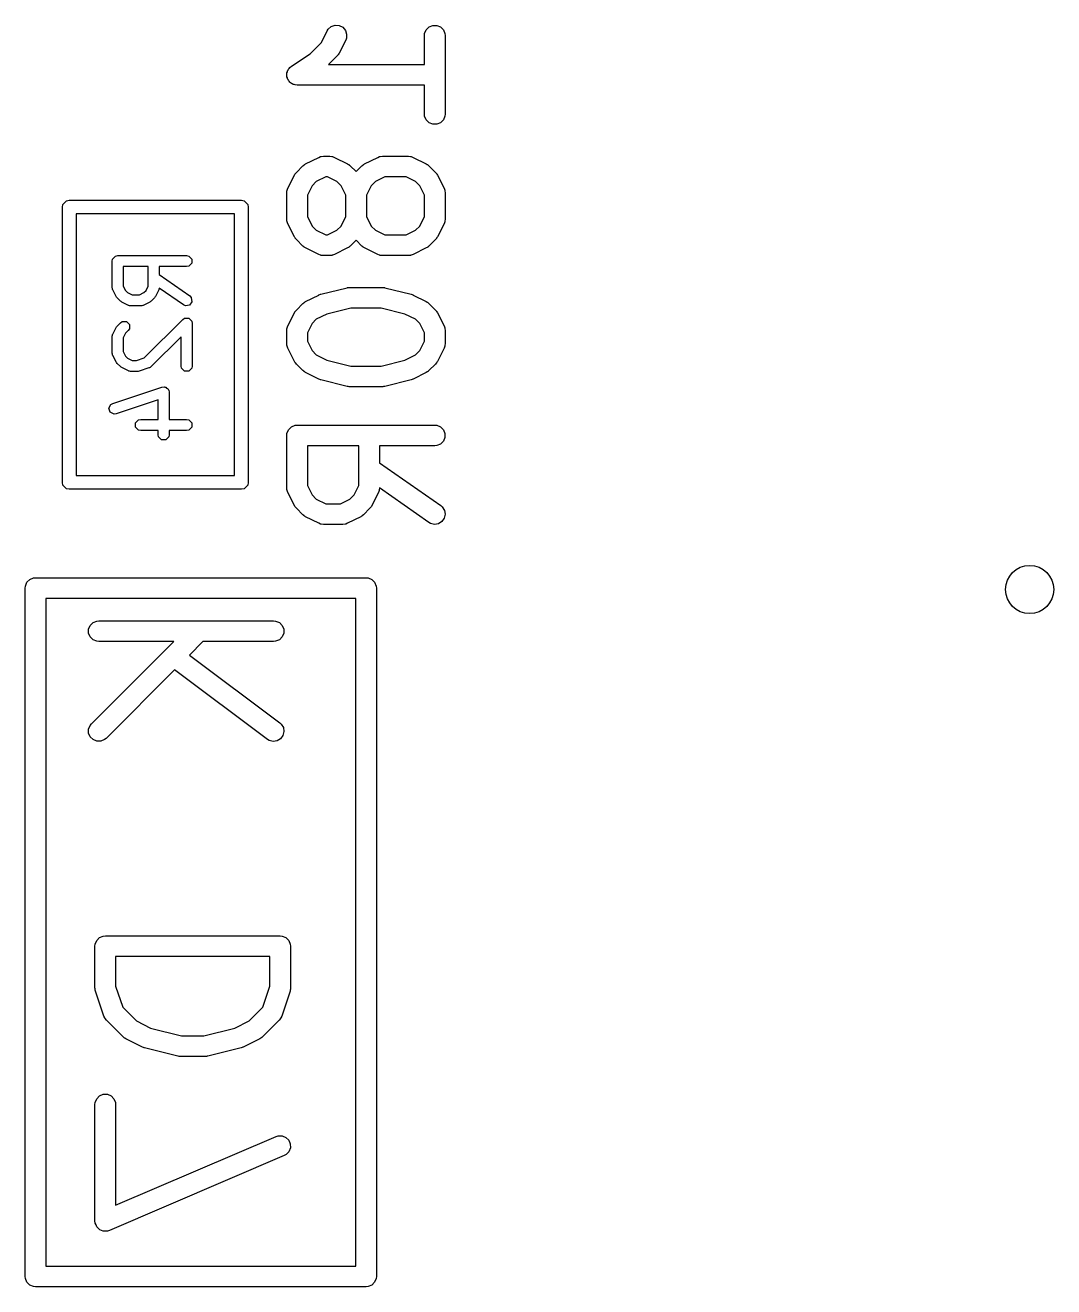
# Model space of a CAD drawing. Extents: x -0.05 to 2.94, y -0.16 to 2.16.
# Drawn here: x 2.5128 to 2.8069, y 1.8006 to 2.1614 of the extents above; entities that cross this region are included whole.
import ezdxf

# ---------------------------------------------------------------- set-up
doc = ezdxf.new("R2010")
doc.units = 0
doc.header["$MEASUREMENT"] = 0
doc.layers.add('BLACK', color=7, linetype='CONTINUOUS')

msp = doc.modelspace()

# ---------------------------------------------------------------- linework, layer by layer
at = {"layer": 'BLACK', "linetype": 'CONTINUOUS'}
for p, q in [((2.59945, 2.16024), (2.60032, 2.16099)), ((2.60032, 2.16099), (2.60142, 2.16136)), ((2.60142, 2.16136), (2.60256, 2.16128)), ((2.60256, 2.16128), (2.6036, 2.16076)), ((2.62745, 2.16007), (2.62827, 2.16088)), ((2.62827, 2.16088), (2.62933, 2.16132)), ((2.62933, 2.16132), (2.63048, 2.16132)), ((2.63048, 2.16132), (2.63155, 2.16088)), ((2.63155, 2.16088), (2.63236, 2.16007)), ((2.59748, 2.15643), (2.59914, 2.15975)), ((2.59914, 2.15975), (2.59945, 2.16024)), ((2.6036, 2.16076), (2.60435, 2.15989)), ((2.60435, 2.15989), (2.60471, 2.1588)), ((2.60463, 2.15765), (2.60443, 2.15711)), ((2.60471, 2.1588), (2.60463, 2.15765)), ((2.62695, 2.15843), (2.62701, 2.15901)), ((2.62695, 2.15013), (2.62695, 2.15843)), ((2.62701, 2.15901), (2.62745, 2.16007)), ((2.63236, 2.16007), (2.6328, 2.15901)), ((2.6328, 2.15901), (2.63286, 2.15843)), ((2.63286, 2.15843), (2.63286, 2.13593)), ((2.59428, 2.15322), (2.59748, 2.15643)), ((2.60443, 2.15711), (2.60255, 2.15336)), ((2.5889, 2.14964), (2.59428, 2.15322)), ((2.602, 2.15259), (2.59954, 2.15013)), ((2.59954, 2.15013), (2.62695, 2.15013)), ((2.60218, 2.15282), (2.602, 2.15259)), ((2.60224, 2.15287), (2.60218, 2.15282)), ((2.6023, 2.15296), (2.60224, 2.15287)), ((2.60237, 2.15304), (2.6023, 2.15296)), ((2.6024, 2.15311), (2.60237, 2.15304)), ((2.60255, 2.15336), (2.6024, 2.15311)), ((2.58758, 2.14718), (2.58764, 2.14747)), ((2.58764, 2.1469), (2.58758, 2.14718)), ((2.58764, 2.14776), (2.58775, 2.14803)), ((2.58764, 2.14747), (2.58764, 2.14776)), ((2.58764, 2.1466), (2.58764, 2.1469)), ((2.58775, 2.14634), (2.58764, 2.1466)), ((2.58775, 2.14803), (2.58781, 2.14831)), ((2.58781, 2.14831), (2.58797, 2.14855)), ((2.58797, 2.14855), (2.58808, 2.14882)), ((2.58808, 2.14882), (2.58829, 2.14903)), ((2.58829, 2.14903), (2.58845, 2.14927)), ((2.58845, 2.14927), (2.58889, 2.14963)), ((2.58889, 2.14963), (2.5889, 2.14964)), ((2.5889, 2.14964), (2.5889, 2.14964)), ((2.5889, 2.14964), (2.5889, 2.14964)), ((2.58781, 2.14605), (2.58775, 2.14634)), ((2.58797, 2.14581), (2.58781, 2.14605)), ((2.58808, 2.14554), (2.58797, 2.14581)), ((2.58829, 2.14534), (2.58808, 2.14554)), ((2.58845, 2.14509), (2.58829, 2.14534)), ((2.58869, 2.14493), (2.58845, 2.14509)), ((2.5889, 2.14473), (2.58869, 2.14493)), ((2.58916, 2.14461), (2.5889, 2.14473)), ((2.5894, 2.14445), (2.58916, 2.14461)), ((2.58969, 2.1444), (2.5894, 2.14445)), ((2.58996, 2.14428), (2.58969, 2.1444)), ((2.59053, 2.14423), (2.58996, 2.14428)), ((2.59054, 2.14423), (2.59053, 2.14423)), ((2.59053, 2.14423), (2.59053, 2.14423)), ((2.59053, 2.14423), (2.59053, 2.14423)), ((2.62695, 2.14423), (2.59054, 2.14423)), ((2.62695, 2.13593), (2.62695, 2.14423)), ((2.62701, 2.13536), (2.62695, 2.13593)), ((2.63286, 2.13593), (2.6328, 2.13536)), ((2.62745, 2.13429), (2.62701, 2.13536)), ((2.62827, 2.13348), (2.62745, 2.13429)), ((2.62933, 2.13304), (2.62827, 2.13348)), ((2.63048, 2.13304), (2.62933, 2.13304)), ((2.63155, 2.13348), (2.63048, 2.13304)), ((2.63236, 2.13429), (2.63155, 2.13348)), ((2.6328, 2.13536), (2.63236, 2.13429)), ((2.59032, 2.11927), (2.5922, 2.12115)), ((2.5922, 2.12115), (2.59242, 2.12133)), ((2.59242, 2.12133), (2.59248, 2.12139)), ((2.59248, 2.12139), (2.59256, 2.12145)), ((2.59256, 2.12145), (2.59265, 2.12151)), ((2.59265, 2.12151), (2.59272, 2.12154)), ((2.59272, 2.12154), (2.59297, 2.1217)), ((2.59297, 2.1217), (2.59671, 2.12357)), ((2.59671, 2.12357), (2.59726, 2.12378)), ((2.59726, 2.12378), (2.59736, 2.12379)), ((2.59736, 2.12379), (2.59746, 2.12383)), ((2.59746, 2.12383), (2.59804, 2.12389)), ((2.59804, 2.12389), (2.59991, 2.12389)), ((2.59991, 2.12389), (2.60049, 2.12383)), ((2.60049, 2.12383), (2.60058, 2.12379)), ((2.60058, 2.12379), (2.60069, 2.12378)), ((2.60069, 2.12378), (2.60123, 2.12357)), ((2.60123, 2.12357), (2.60498, 2.1217)), ((2.60498, 2.1217), (2.60523, 2.12154)), ((2.60523, 2.12154), (2.6053, 2.12151)), ((2.6053, 2.12151), (2.60538, 2.12145)), ((2.60538, 2.12145), (2.60547, 2.12139)), ((2.60547, 2.12139), (2.60552, 2.12133)), ((2.60552, 2.12133), (2.60575, 2.12115)), ((2.60575, 2.12115), (2.60741, 2.11949)), ((2.60741, 2.11949), (2.60907, 2.12115)), ((2.60907, 2.12115), (2.6093, 2.12133)), ((2.6093, 2.12133), (2.60935, 2.12139)), ((2.60935, 2.12139), (2.60944, 2.12145)), ((2.60944, 2.12145), (2.60952, 2.12151)), ((2.60952, 2.12151), (2.60959, 2.12154)), ((2.60959, 2.12154), (2.60984, 2.1217)), ((2.60984, 2.1217), (2.61359, 2.12357)), ((2.61359, 2.12357), (2.61413, 2.12378)), ((2.61413, 2.12378), (2.61423, 2.12379)), ((2.61423, 2.12379), (2.61433, 2.12383)), ((2.61433, 2.12383), (2.61491, 2.12389)), ((2.61491, 2.12389), (2.62241, 2.12389)), ((2.62241, 2.12389), (2.62298, 2.12383)), ((2.62298, 2.12383), (2.62308, 2.12379)), ((2.62308, 2.12379), (2.62319, 2.12378)), ((2.62319, 2.12378), (2.62373, 2.12357)), ((2.62373, 2.12357), (2.62748, 2.1217)), ((2.62748, 2.1217), (2.62773, 2.12154)), ((2.62773, 2.12154), (2.6278, 2.12151)), ((2.6278, 2.12151), (2.62788, 2.12145)), ((2.62788, 2.12145), (2.62797, 2.12139)), ((2.62797, 2.12139), (2.62802, 2.12133)), ((2.62802, 2.12133), (2.62824, 2.12115)), ((2.62824, 2.12115), (2.63012, 2.11927)), ((2.5879, 2.11476), (2.58977, 2.1185)), ((2.58977, 2.1185), (2.58993, 2.11875)), ((2.58993, 2.11875), (2.58996, 2.11882)), ((2.58996, 2.11882), (2.59002, 2.11891)), ((2.59002, 2.11891), (2.59008, 2.11899)), ((2.59008, 2.11899), (2.59014, 2.11905)), ((2.59014, 2.11905), (2.59032, 2.11927)), ((2.59873, 2.11798), (2.59603, 2.11663)), ((2.59921, 2.11798), (2.59873, 2.11798)), ((2.60191, 2.11663), (2.59921, 2.11798)), ((2.61561, 2.11798), (2.61291, 2.11663)), ((2.62171, 2.11798), (2.61561, 2.11798)), ((2.62441, 2.11663), (2.62171, 2.11798)), ((2.63012, 2.11927), (2.63031, 2.11905)), ((2.63031, 2.11905), (2.63036, 2.11899)), ((2.63036, 2.11899), (2.63042, 2.11891)), ((2.63042, 2.11891), (2.63049, 2.11882)), ((2.63049, 2.11882), (2.63052, 2.11875)), ((2.63052, 2.11875), (2.63067, 2.1185)), ((2.63067, 2.1185), (2.63255, 2.11476)), ((2.58758, 2.11343), (2.58764, 2.11401)), ((2.58764, 2.11401), (2.58768, 2.11411)), ((2.58768, 2.11411), (2.58769, 2.11421)), ((2.58769, 2.11421), (2.5879, 2.11476)), ((2.59484, 2.11543), (2.59349, 2.11274)), ((2.59603, 2.11663), (2.59484, 2.11543)), ((2.60311, 2.11543), (2.60191, 2.11663)), ((2.60446, 2.11274), (2.60311, 2.11543)), ((2.61171, 2.11543), (2.61036, 2.11274)), ((2.61291, 2.11663), (2.61171, 2.11543)), ((2.6256, 2.11543), (2.62441, 2.11663)), ((2.62695, 2.11274), (2.6256, 2.11543)), ((2.63255, 2.11476), (2.63275, 2.11421)), ((2.63275, 2.11421), (2.63276, 2.11411)), ((2.63276, 2.11411), (2.6328, 2.11401)), ((2.6328, 2.11401), (2.63286, 2.11343)), ((2.52358, 2.11012), (2.52464, 2.11119)), ((2.52464, 2.11119), (2.52539, 2.11134)), ((2.52539, 2.11134), (2.57461, 2.11134)), ((2.57461, 2.11134), (2.57536, 2.11119)), ((2.57536, 2.11119), (2.57642, 2.11012)), ((2.58758, 2.10594), (2.58758, 2.11343)), ((2.59349, 2.11274), (2.59349, 2.10663)), ((2.60446, 2.10663), (2.60446, 2.11274)), ((2.61036, 2.11274), (2.61036, 2.10663)), ((2.62695, 2.10663), (2.62695, 2.11274)), ((2.63286, 2.11343), (2.63286, 2.10594)), ((2.52343, 2.10937), (2.52358, 2.11012)), ((2.52343, 2.03063), (2.52343, 2.10937)), ((2.52736, 2.1074), (2.52736, 2.0326)), ((2.57264, 2.1074), (2.52736, 2.1074)), ((2.57264, 2.0326), (2.57264, 2.1074)), ((2.57642, 2.11012), (2.57657, 2.10937)), ((2.57657, 2.10937), (2.57657, 2.03063)), ((2.58764, 2.10536), (2.58758, 2.10594)), ((2.58768, 2.10526), (2.58764, 2.10536)), ((2.58769, 2.10516), (2.58768, 2.10526)), ((2.5879, 2.10461), (2.58769, 2.10516)), ((2.58977, 2.10087), (2.5879, 2.10461)), ((2.59349, 2.10663), (2.59484, 2.10394)), ((2.59484, 2.10394), (2.59603, 2.10274)), ((2.60191, 2.10274), (2.60311, 2.10394)), ((2.60311, 2.10394), (2.60446, 2.10663)), ((2.61036, 2.10663), (2.61171, 2.10394)), ((2.61171, 2.10394), (2.61291, 2.10274)), ((2.62441, 2.10274), (2.6256, 2.10394)), ((2.6256, 2.10394), (2.62695, 2.10663)), ((2.63255, 2.10461), (2.63067, 2.10087)), ((2.63275, 2.10516), (2.63255, 2.10461)), ((2.63276, 2.10526), (2.63275, 2.10516)), ((2.6328, 2.10536), (2.63276, 2.10526)), ((2.63286, 2.10594), (2.6328, 2.10536)), ((2.58993, 2.10062), (2.58977, 2.10087)), ((2.58996, 2.10055), (2.58993, 2.10062)), ((2.59002, 2.10046), (2.58996, 2.10055)), ((2.59008, 2.10038), (2.59002, 2.10046)), ((2.59014, 2.10032), (2.59008, 2.10038)), ((2.59032, 2.1001), (2.59014, 2.10032)), ((2.5922, 2.09822), (2.59032, 2.1001)), ((2.59603, 2.10274), (2.59873, 2.10139)), ((2.59873, 2.10139), (2.59921, 2.10139)), ((2.59921, 2.10139), (2.60191, 2.10274)), ((2.60741, 2.09988), (2.60575, 2.09822)), ((2.60907, 2.09822), (2.60741, 2.09988)), ((2.61291, 2.10274), (2.61561, 2.10139)), ((2.61561, 2.10139), (2.62171, 2.10139)), ((2.62171, 2.10139), (2.62441, 2.10274)), ((2.63012, 2.1001), (2.62824, 2.09822)), ((2.63031, 2.10032), (2.63012, 2.1001)), ((2.63036, 2.10038), (2.63031, 2.10032)), ((2.63042, 2.10046), (2.63036, 2.10038)), ((2.63049, 2.10055), (2.63042, 2.10046)), ((2.63052, 2.10062), (2.63049, 2.10055)), ((2.63067, 2.10087), (2.63052, 2.10062)), ((2.59242, 2.09804), (2.5922, 2.09822)), ((2.59248, 2.09798), (2.59242, 2.09804)), ((2.59256, 2.09792), (2.59248, 2.09798)), ((2.59265, 2.09786), (2.59256, 2.09792)), ((2.59272, 2.09783), (2.59265, 2.09786)), ((2.59297, 2.09767), (2.59272, 2.09783)), ((2.59671, 2.0958), (2.59297, 2.09767)), ((2.60498, 2.09767), (2.60123, 2.0958)), ((2.60523, 2.09783), (2.60498, 2.09767)), ((2.6053, 2.09786), (2.60523, 2.09783)), ((2.60538, 2.09792), (2.6053, 2.09786)), ((2.60547, 2.09798), (2.60538, 2.09792)), ((2.60552, 2.09804), (2.60547, 2.09798)), ((2.60575, 2.09822), (2.60552, 2.09804)), ((2.6093, 2.09804), (2.60907, 2.09822)), ((2.60935, 2.09798), (2.6093, 2.09804)), ((2.60944, 2.09792), (2.60935, 2.09798)), ((2.60952, 2.09786), (2.60944, 2.09792)), ((2.60959, 2.09783), (2.60952, 2.09786)), ((2.60984, 2.09767), (2.60959, 2.09783)), ((2.61359, 2.0958), (2.60984, 2.09767)), ((2.62748, 2.09767), (2.62373, 2.0958)), ((2.62773, 2.09783), (2.62748, 2.09767)), ((2.6278, 2.09786), (2.62773, 2.09783)), ((2.62788, 2.09792), (2.6278, 2.09786)), ((2.62797, 2.09798), (2.62788, 2.09792)), ((2.62802, 2.09804), (2.62797, 2.09798)), ((2.62824, 2.09822), (2.62802, 2.09804)), ((2.53768, 2.0939), (2.5378, 2.09451)), ((2.53768, 2.0864), (2.53768, 2.0939)), ((2.5378, 2.09451), (2.53866, 2.09536)), ((2.53866, 2.09536), (2.53926, 2.09548)), ((2.53926, 2.09548), (2.55894, 2.09548)), ((2.54799, 2.09233), (2.54083, 2.09233)), ((2.54083, 2.09233), (2.54083, 2.08678)), ((2.54799, 2.08678), (2.54799, 2.09233)), ((2.55894, 2.09233), (2.55114, 2.09233)), ((2.55114, 2.09233), (2.55114, 2.09004)), ((2.55894, 2.09548), (2.55955, 2.09536)), ((2.55955, 2.09245), (2.55894, 2.09233)), ((2.55955, 2.09536), (2.5604, 2.09451)), ((2.5604, 2.0933), (2.55955, 2.09245)), ((2.5604, 2.09451), (2.5604, 2.0933)), ((2.59726, 2.09559), (2.59671, 2.0958)), ((2.59736, 2.09558), (2.59726, 2.09559)), ((2.59746, 2.09554), (2.59736, 2.09558)), ((2.59804, 2.09548), (2.59746, 2.09554)), ((2.59991, 2.09548), (2.59804, 2.09548)), ((2.60049, 2.09554), (2.59991, 2.09548)), ((2.60058, 2.09558), (2.60049, 2.09554)), ((2.60069, 2.09559), (2.60058, 2.09558)), ((2.60123, 2.0958), (2.60069, 2.09559)), ((2.61413, 2.09559), (2.61359, 2.0958)), ((2.61423, 2.09558), (2.61413, 2.09559)), ((2.61433, 2.09554), (2.61423, 2.09558)), ((2.61491, 2.09548), (2.61433, 2.09554)), ((2.62241, 2.09548), (2.61491, 2.09548)), ((2.62298, 2.09554), (2.62241, 2.09548)), ((2.62308, 2.09558), (2.62298, 2.09554)), ((2.62319, 2.09559), (2.62308, 2.09558)), ((2.62373, 2.0958), (2.62319, 2.09559)), ((2.55114, 2.09004), (2.55985, 2.08394)), ((2.5377, 2.08633), (2.53768, 2.0864)), ((2.53769, 2.08629), (2.5377, 2.08633)), ((2.53775, 2.08605), (2.53769, 2.08629)), ((2.5378, 2.0858), (2.53775, 2.08605)), ((2.53783, 2.08578), (2.5378, 2.0858)), ((2.53785, 2.0857), (2.53783, 2.08578)), ((2.53879, 2.08383), (2.53785, 2.0857)), ((2.54083, 2.08678), (2.54149, 2.08546)), ((2.54149, 2.08546), (2.54207, 2.08489)), ((2.54676, 2.08489), (2.54734, 2.08546)), ((2.54734, 2.08546), (2.54799, 2.08678)), ((2.55098, 2.0857), (2.55004, 2.08383)), ((2.551, 2.08578), (2.55098, 2.0857)), ((2.55102, 2.0858), (2.551, 2.08578)), ((2.55107, 2.08605), (2.55102, 2.0858)), ((2.55112, 2.08621), (2.55107, 2.08605)), ((2.55804, 2.08136), (2.55112, 2.08621)), ((2.59732, 2.08443), (2.60482, 2.0863)), ((2.60482, 2.0863), (2.60492, 2.08632)), ((2.60492, 2.08632), (2.60496, 2.08633)), ((2.60496, 2.08633), (2.60518, 2.08636)), ((2.60518, 2.08636), (2.60539, 2.08639)), ((2.60539, 2.08639), (2.60543, 2.08638)), ((2.60543, 2.08638), (2.60553, 2.08639)), ((2.60553, 2.08639), (2.61491, 2.08639)), ((2.61491, 2.08639), (2.61501, 2.08638)), ((2.61501, 2.08638), (2.61505, 2.08639)), ((2.61505, 2.08639), (2.61527, 2.08636)), ((2.61527, 2.08636), (2.61548, 2.08633)), ((2.61548, 2.08633), (2.61552, 2.08632)), ((2.61552, 2.08632), (2.61562, 2.0863)), ((2.61562, 2.0863), (2.62312, 2.08443)), ((2.53894, 2.08363), (2.53879, 2.08383)), ((2.53908, 2.08342), (2.53894, 2.08363)), ((2.54002, 2.08248), (2.53908, 2.08342)), ((2.54023, 2.08234), (2.54002, 2.08248)), ((2.54043, 2.08218), (2.54023, 2.08234)), ((2.5423, 2.08125), (2.54043, 2.08218)), ((2.54207, 2.08489), (2.54338, 2.08423)), ((2.54338, 2.08423), (2.54545, 2.08423)), ((2.54545, 2.08423), (2.54676, 2.08489)), ((2.5484, 2.08218), (2.54652, 2.08125)), ((2.5486, 2.08234), (2.5484, 2.08218)), ((2.54881, 2.08248), (2.5486, 2.08234)), ((2.54975, 2.08342), (2.54881, 2.08248)), ((2.54989, 2.08363), (2.54975, 2.08342)), ((2.55004, 2.08383), (2.54989, 2.08363)), ((2.56048, 2.08231), (2.55979, 2.08133)), ((2.55985, 2.08394), (2.56027, 2.0835)), ((2.56027, 2.0835), (2.56048, 2.08231)), ((2.59032, 2.0799), (2.5922, 2.08178)), ((2.5922, 2.08178), (2.59242, 2.08196)), ((2.59242, 2.08196), (2.59248, 2.08202)), ((2.59248, 2.08202), (2.59256, 2.08208)), ((2.59256, 2.08208), (2.59265, 2.08214)), ((2.59265, 2.08214), (2.59272, 2.08217)), ((2.59272, 2.08217), (2.59297, 2.08233)), ((2.59297, 2.08233), (2.59671, 2.0842)), ((2.59671, 2.0842), (2.59676, 2.08422)), ((2.59676, 2.08422), (2.59677, 2.08423)), ((2.59677, 2.08423), (2.59702, 2.08432)), ((2.59702, 2.08432), (2.59726, 2.08441)), ((2.59726, 2.08441), (2.59728, 2.08441)), ((2.59728, 2.08441), (2.59732, 2.08443)), ((2.62312, 2.08443), (2.62317, 2.08441)), ((2.62317, 2.08441), (2.62319, 2.08441)), ((2.62319, 2.08441), (2.62343, 2.08432)), ((2.62343, 2.08432), (2.62367, 2.08423)), ((2.62367, 2.08423), (2.62369, 2.08422)), ((2.62369, 2.08422), (2.62373, 2.0842)), ((2.62373, 2.0842), (2.62748, 2.08233)), ((2.62748, 2.08233), (2.62773, 2.08217)), ((2.62773, 2.08217), (2.6278, 2.08214)), ((2.6278, 2.08214), (2.62788, 2.08208)), ((2.62788, 2.08208), (2.62797, 2.08202)), ((2.62797, 2.08202), (2.62802, 2.08196)), ((2.62802, 2.08196), (2.62824, 2.08178)), ((2.62824, 2.08178), (2.63012, 2.0799)), ((2.54238, 2.08123), (2.5423, 2.08125)), ((2.5424, 2.0812), (2.54238, 2.08123)), ((2.54265, 2.08115), (2.5424, 2.0812)), ((2.5429, 2.08108), (2.54265, 2.08115)), ((2.54293, 2.0811), (2.5429, 2.08108)), ((2.54301, 2.08108), (2.54293, 2.0811)), ((2.54582, 2.08108), (2.54301, 2.08108)), ((2.5459, 2.0811), (2.54582, 2.08108)), ((2.54593, 2.08108), (2.5459, 2.0811)), ((2.54617, 2.08115), (2.54593, 2.08108)), ((2.54642, 2.0812), (2.54617, 2.08115)), ((2.54645, 2.08123), (2.54642, 2.0812)), ((2.54652, 2.08125), (2.54645, 2.08123)), ((2.5586, 2.08112), (2.55804, 2.08136)), ((2.55979, 2.08133), (2.5586, 2.08112)), ((2.5879, 2.07538), (2.58977, 2.07913)), ((2.58977, 2.07913), (2.58993, 2.07938)), ((2.58993, 2.07938), (2.58996, 2.07945)), ((2.58996, 2.07945), (2.59002, 2.07954)), ((2.59002, 2.07954), (2.59008, 2.07962)), ((2.59008, 2.07962), (2.59014, 2.07968)), ((2.59014, 2.07968), (2.59032, 2.0799)), ((2.59907, 2.07878), (2.59603, 2.07726)), ((2.6059, 2.08049), (2.59907, 2.07878)), ((2.61454, 2.08049), (2.6059, 2.08049)), ((2.62138, 2.07878), (2.61454, 2.08049)), ((2.62441, 2.07726), (2.62138, 2.07878)), ((2.63012, 2.0799), (2.63031, 2.07968)), ((2.63031, 2.07968), (2.63036, 2.07962)), ((2.63036, 2.07962), (2.63042, 2.07954)), ((2.63042, 2.07954), (2.63049, 2.07945)), ((2.63049, 2.07945), (2.63052, 2.07938)), ((2.63052, 2.07938), (2.63067, 2.07913)), ((2.63067, 2.07913), (2.63255, 2.07538)), ((2.53785, 2.07305), (2.53879, 2.07492)), ((2.53879, 2.07492), (2.53894, 2.07512)), ((2.53894, 2.07512), (2.53908, 2.07533)), ((2.53908, 2.07533), (2.54002, 2.07627)), ((2.54002, 2.07627), (2.54053, 2.07661)), ((2.54053, 2.07661), (2.54174, 2.07661)), ((2.54174, 2.07661), (2.54259, 2.07576)), ((2.54259, 2.07455), (2.54225, 2.07404)), ((2.54259, 2.07576), (2.54259, 2.07455)), ((2.54684, 2.06622), (2.55783, 2.07721)), ((2.55783, 2.07721), (2.55834, 2.07755)), ((2.55834, 2.07755), (2.55955, 2.07755)), ((2.55955, 2.07755), (2.5604, 2.0767)), ((2.5604, 2.0767), (2.5604, 2.0767)), ((2.5604, 2.0767), (2.56052, 2.07609)), ((2.56052, 2.07609), (2.56052, 2.06391)), ((2.58758, 2.07406), (2.58764, 2.07464)), ((2.58764, 2.07464), (2.58768, 2.07474)), ((2.58768, 2.07474), (2.58769, 2.07484)), ((2.58769, 2.07484), (2.5879, 2.07538)), ((2.59484, 2.07606), (2.59349, 2.07337)), ((2.59603, 2.07726), (2.59484, 2.07606)), ((2.6256, 2.07606), (2.62441, 2.07726)), ((2.62695, 2.07337), (2.6256, 2.07606)), ((2.63255, 2.07538), (2.63275, 2.07484)), ((2.63275, 2.07484), (2.63276, 2.07474)), ((2.63276, 2.07474), (2.6328, 2.07464)), ((2.6328, 2.07464), (2.63286, 2.07406)), ((2.53768, 2.07234), (2.5377, 2.07242)), ((2.53768, 2.06766), (2.53768, 2.07234)), ((2.53769, 2.07246), (2.53775, 2.0727)), ((2.5377, 2.07242), (2.53769, 2.07246)), ((2.53775, 2.0727), (2.5378, 2.07295)), ((2.5378, 2.07295), (2.53783, 2.07297)), ((2.53783, 2.07297), (2.53785, 2.07305)), ((2.54149, 2.07329), (2.54083, 2.07197)), ((2.54083, 2.07197), (2.54083, 2.06803)), ((2.54225, 2.07404), (2.54149, 2.07329)), ((2.55737, 2.07229), (2.54881, 2.06373)), ((2.55737, 2.06391), (2.55737, 2.07229)), ((2.58758, 2.07031), (2.58758, 2.07406)), ((2.59349, 2.07337), (2.59349, 2.07101)), ((2.59349, 2.07101), (2.59484, 2.06831)), ((2.6256, 2.06831), (2.62695, 2.07101)), ((2.62695, 2.07101), (2.62695, 2.07337)), ((2.63286, 2.07406), (2.63286, 2.07031)), ((2.5377, 2.06758), (2.53768, 2.06766)), ((2.53769, 2.06754), (2.5377, 2.06758)), ((2.53775, 2.0673), (2.53769, 2.06754)), ((2.5378, 2.06705), (2.53775, 2.0673)), ((2.53783, 2.06703), (2.5378, 2.06705)), ((2.53785, 2.06695), (2.53783, 2.06703)), ((2.54083, 2.06803), (2.54149, 2.06671)), ((2.58764, 2.06974), (2.58758, 2.07031)), ((2.58768, 2.06964), (2.58764, 2.06974)), ((2.58769, 2.06954), (2.58768, 2.06964)), ((2.5879, 2.06899), (2.58769, 2.06954)), ((2.58977, 2.06524), (2.5879, 2.06899)), ((2.59484, 2.06831), (2.59603, 2.06712)), ((2.59603, 2.06712), (2.59907, 2.0656)), ((2.62138, 2.0656), (2.62441, 2.06712)), ((2.62441, 2.06712), (2.6256, 2.06831)), ((2.63255, 2.06899), (2.63067, 2.06524)), ((2.63275, 2.06954), (2.63255, 2.06899)), ((2.63276, 2.06964), (2.63275, 2.06954)), ((2.6328, 2.06974), (2.63276, 2.06964)), ((2.63286, 2.07031), (2.6328, 2.06974)), ((2.53879, 2.06508), (2.53785, 2.06695)), ((2.53894, 2.06488), (2.53879, 2.06508)), ((2.53908, 2.06467), (2.53894, 2.06488)), ((2.54002, 2.06373), (2.53908, 2.06467)), ((2.54023, 2.06359), (2.54002, 2.06373)), ((2.54043, 2.06344), (2.54023, 2.06359)), ((2.5423, 2.0625), (2.54043, 2.06344)), ((2.54149, 2.06671), (2.54207, 2.06614)), ((2.54207, 2.06614), (2.54338, 2.06548)), ((2.54338, 2.06548), (2.54463, 2.06548)), ((2.54463, 2.06548), (2.54684, 2.06622)), ((2.54851, 2.06353), (2.5483, 2.06339)), ((2.54873, 2.06365), (2.54851, 2.06353)), ((2.54874, 2.06369), (2.54873, 2.06365)), ((2.54881, 2.06373), (2.54874, 2.06369)), ((2.55749, 2.0633), (2.55737, 2.06391)), ((2.56052, 2.06391), (2.5604, 2.0633)), ((2.58993, 2.065), (2.58977, 2.06524)), ((2.58996, 2.06492), (2.58993, 2.065)), ((2.59002, 2.06484), (2.58996, 2.06492)), ((2.59008, 2.06476), (2.59002, 2.06484)), ((2.59014, 2.0647), (2.59008, 2.06476)), ((2.59032, 2.06448), (2.59014, 2.0647)), ((2.5922, 2.0626), (2.59032, 2.06448)), ((2.59907, 2.0656), (2.6059, 2.06389)), ((2.6059, 2.06389), (2.61454, 2.06389)), ((2.61454, 2.06389), (2.62138, 2.0656)), ((2.63012, 2.06448), (2.62824, 2.0626)), ((2.63031, 2.0647), (2.63012, 2.06448)), ((2.63036, 2.06476), (2.63031, 2.0647)), ((2.63042, 2.06484), (2.63036, 2.06476)), ((2.63049, 2.06492), (2.63042, 2.06484)), ((2.63052, 2.065), (2.63049, 2.06492)), ((2.63067, 2.06524), (2.63052, 2.065)), ((2.54238, 2.06248), (2.5423, 2.0625)), ((2.5424, 2.06245), (2.54238, 2.06248)), ((2.54265, 2.0624), (2.5424, 2.06245)), ((2.5429, 2.06234), (2.54265, 2.0624)), ((2.54293, 2.06235), (2.5429, 2.06234)), ((2.54301, 2.06233), (2.54293, 2.06235)), ((2.54488, 2.06233), (2.54301, 2.06233)), ((2.54513, 2.06238), (2.54488, 2.06233)), ((2.54538, 2.06241), (2.54513, 2.06238)), ((2.54819, 2.06335), (2.54538, 2.06241)), ((2.54826, 2.06339), (2.54819, 2.06335)), ((2.5483, 2.06339), (2.54826, 2.06339)), ((2.55834, 2.06245), (2.55749, 2.0633)), ((2.55955, 2.06245), (2.55834, 2.06245)), ((2.5604, 2.0633), (2.55955, 2.06245)), ((2.59242, 2.06242), (2.5922, 2.0626)), ((2.59248, 2.06236), (2.59242, 2.06242)), ((2.59256, 2.0623), (2.59248, 2.06236)), ((2.59265, 2.06224), (2.59256, 2.0623)), ((2.59272, 2.06221), (2.59265, 2.06224)), ((2.59297, 2.06205), (2.59272, 2.06221)), ((2.59671, 2.06017), (2.59297, 2.06205)), ((2.59676, 2.06016), (2.59671, 2.06017)), ((2.59677, 2.06015), (2.59676, 2.06016)), ((2.59702, 2.06006), (2.59677, 2.06015)), ((2.59726, 2.05997), (2.59702, 2.06006)), ((2.59728, 2.05997), (2.59726, 2.05997)), ((2.59732, 2.05995), (2.59728, 2.05997)), ((2.60482, 2.05808), (2.59732, 2.05995)), ((2.62312, 2.05995), (2.61562, 2.05808)), ((2.62317, 2.05997), (2.62312, 2.05995)), ((2.62319, 2.05997), (2.62317, 2.05997)), ((2.62343, 2.06006), (2.62319, 2.05997)), ((2.62367, 2.06015), (2.62343, 2.06006)), ((2.62369, 2.06016), (2.62367, 2.06015)), ((2.62373, 2.06017), (2.62369, 2.06016)), ((2.62748, 2.06205), (2.62373, 2.06017)), ((2.62773, 2.06221), (2.62748, 2.06205)), ((2.6278, 2.06224), (2.62773, 2.06221)), ((2.62788, 2.0623), (2.6278, 2.06224)), ((2.62797, 2.06236), (2.62788, 2.0623)), ((2.62802, 2.06242), (2.62797, 2.06236)), ((2.62824, 2.0626), (2.62802, 2.06242)), ((2.53782, 2.05322), (2.55188, 2.0579)), ((2.55188, 2.0579), (2.55249, 2.05798)), ((2.55249, 2.05798), (2.55272, 2.05786)), ((2.55272, 2.05786), (2.55298, 2.05786)), ((2.55298, 2.05786), (2.55324, 2.0576)), ((2.55324, 2.0576), (2.55357, 2.05744)), ((2.55357, 2.05744), (2.55365, 2.05719)), ((2.55365, 2.05719), (2.55384, 2.05701)), ((2.55384, 2.05701), (2.55396, 2.05641)), ((2.55396, 2.05641), (2.55396, 2.04861)), ((2.60492, 2.05806), (2.60482, 2.05808)), ((2.60496, 2.05805), (2.60492, 2.05806)), ((2.60518, 2.05802), (2.60496, 2.05805)), ((2.60539, 2.05799), (2.60518, 2.05802)), ((2.60543, 2.058), (2.60539, 2.05799)), ((2.60553, 2.05799), (2.60543, 2.058)), ((2.61491, 2.05799), (2.60553, 2.05799)), ((2.61501, 2.058), (2.61491, 2.05799)), ((2.61505, 2.05799), (2.61501, 2.058)), ((2.61527, 2.05802), (2.61505, 2.05799)), ((2.61548, 2.05805), (2.61527, 2.05802)), ((2.61552, 2.05806), (2.61548, 2.05805)), ((2.61562, 2.05808), (2.61552, 2.05806)), ((2.53675, 2.05183), (2.53729, 2.05291)), ((2.53729, 2.05291), (2.53782, 2.05322)), ((2.55081, 2.05422), (2.53882, 2.05023)), ((2.55081, 2.04861), (2.55081, 2.05422)), ((2.53713, 2.05069), (2.53675, 2.05183)), ((2.53821, 2.05015), (2.53713, 2.05069)), ((2.53882, 2.05023), (2.53821, 2.05015)), ((2.54436, 2.04764), (2.54522, 2.04849)), ((2.54436, 2.04643), (2.54436, 2.04764)), ((2.54522, 2.04558), (2.54436, 2.04643)), ((2.54522, 2.04849), (2.54582, 2.04861)), ((2.54582, 2.04546), (2.54522, 2.04558)), ((2.54582, 2.04861), (2.55081, 2.04861)), ((2.55081, 2.04546), (2.54582, 2.04546)), ((2.55081, 2.04422), (2.55081, 2.04546)), ((2.55396, 2.04861), (2.55894, 2.04861)), ((2.55894, 2.04546), (2.55396, 2.04546)), ((2.55396, 2.04546), (2.55396, 2.04422)), ((2.55894, 2.04861), (2.55955, 2.04849)), ((2.55955, 2.04558), (2.55894, 2.04546)), ((2.55955, 2.04849), (2.5604, 2.04764)), ((2.5604, 2.04643), (2.55955, 2.04558)), ((2.5604, 2.04764), (2.5604, 2.04643)), ((2.58764, 2.04464), (2.58808, 2.04571)), ((2.58808, 2.04571), (2.5889, 2.04652)), ((2.5889, 2.04652), (2.58996, 2.04696)), ((2.58996, 2.04696), (2.59054, 2.04702)), ((2.59054, 2.04702), (2.62991, 2.04702)), ((2.62991, 2.04702), (2.63048, 2.04696)), ((2.63048, 2.04696), (2.63155, 2.04652)), ((2.63155, 2.04652), (2.63236, 2.04571)), ((2.63236, 2.04571), (2.6328, 2.04464)), ((2.55093, 2.04362), (2.55081, 2.04422)), ((2.55178, 2.04277), (2.55093, 2.04362)), ((2.55298, 2.04277), (2.55178, 2.04277)), ((2.55384, 2.04362), (2.55298, 2.04277)), ((2.55396, 2.04422), (2.55384, 2.04362)), ((2.58758, 2.04407), (2.58764, 2.04464)), ((2.58758, 2.02907), (2.58758, 2.04407)), ((2.63236, 2.04243), (2.63155, 2.04161)), ((2.6328, 2.04349), (2.63236, 2.04243)), ((2.6328, 2.04464), (2.6328, 2.04349)), ((2.60821, 2.04112), (2.59349, 2.04112)), ((2.59349, 2.04112), (2.59349, 2.02977)), ((2.60821, 2.02977), (2.60821, 2.04112)), ((2.62991, 2.04112), (2.61411, 2.04112)), ((2.61411, 2.04112), (2.61411, 2.03623)), ((2.63048, 2.04117), (2.62991, 2.04112)), ((2.63155, 2.04161), (2.63048, 2.04117)), ((2.61411, 2.03623), (2.6316, 2.02399)), ((2.52736, 2.0326), (2.57264, 2.0326)), ((2.52358, 2.02988), (2.52343, 2.03063)), ((2.52464, 2.02881), (2.52358, 2.02988)), ((2.52539, 2.02866), (2.52464, 2.02881)), ((2.57461, 2.02866), (2.52539, 2.02866)), ((2.57536, 2.02881), (2.57461, 2.02866)), ((2.57642, 2.02988), (2.57536, 2.02881)), ((2.57657, 2.03063), (2.57642, 2.02988)), ((2.58764, 2.02849), (2.58758, 2.02907)), ((2.58768, 2.0284), (2.58764, 2.02849)), ((2.58769, 2.02829), (2.58768, 2.0284)), ((2.5879, 2.02775), (2.58769, 2.02829)), ((2.58977, 2.024), (2.5879, 2.02775)), ((2.59349, 2.02977), (2.59484, 2.02707)), ((2.60686, 2.02707), (2.60821, 2.02977)), ((2.6138, 2.02775), (2.61192, 2.024)), ((2.61401, 2.02829), (2.6138, 2.02775)), ((2.61405, 2.02849), (2.61401, 2.0284)), ((2.61401, 2.0284), (2.61401, 2.02829)), ((2.61411, 2.02903), (2.61405, 2.02849)), ((2.62821, 2.01915), (2.61411, 2.02903)), ((2.58993, 2.02375), (2.58977, 2.024)), ((2.58996, 2.02368), (2.58993, 2.02375)), ((2.59484, 2.02707), (2.59603, 2.02587)), ((2.59603, 2.02587), (2.59873, 2.02452)), ((2.59873, 2.02452), (2.60296, 2.02452)), ((2.60296, 2.02452), (2.60566, 2.02587)), ((2.60566, 2.02587), (2.60686, 2.02707)), ((2.61177, 2.02375), (2.61174, 2.02368)), ((2.61192, 2.024), (2.61177, 2.02375)), ((2.6316, 2.02399), (2.63204, 2.02361)), ((2.59002, 2.0236), (2.58996, 2.02368)), ((2.59008, 2.02351), (2.59002, 2.0236)), ((2.59014, 2.02346), (2.59008, 2.02351)), ((2.59032, 2.02323), (2.59014, 2.02346)), ((2.5922, 2.02136), (2.59032, 2.02323)), ((2.59242, 2.02117), (2.5922, 2.02136)), ((2.59248, 2.02111), (2.59242, 2.02117)), ((2.59256, 2.02106), (2.59248, 2.02111)), ((2.59265, 2.02099), (2.59256, 2.02106)), ((2.59272, 2.02096), (2.59265, 2.02099)), ((2.59297, 2.0208), (2.59272, 2.02096)), ((2.59671, 2.01893), (2.59297, 2.0208)), ((2.60873, 2.0208), (2.60498, 2.01893)), ((2.60898, 2.02096), (2.60873, 2.0208)), ((2.60905, 2.02099), (2.60898, 2.02096)), ((2.60913, 2.02106), (2.60905, 2.02099)), ((2.60922, 2.02111), (2.60913, 2.02106)), ((2.60927, 2.02117), (2.60922, 2.02111)), ((2.6095, 2.02136), (2.60927, 2.02117)), ((2.61137, 2.02323), (2.6095, 2.02136)), ((2.61156, 2.02346), (2.61137, 2.02323)), ((2.61162, 2.02351), (2.61156, 2.02346)), ((2.61167, 2.0236), (2.61162, 2.02351)), ((2.61174, 2.02368), (2.61167, 2.0236)), ((2.63261, 2.02038), (2.63195, 2.01944)), ((2.63204, 2.02361), (2.63266, 2.02264)), ((2.63286, 2.02151), (2.63261, 2.02038)), ((2.63266, 2.02264), (2.63286, 2.02151)), ((2.59726, 2.01872), (2.59671, 2.01893)), ((2.59736, 2.01872), (2.59726, 2.01872)), ((2.59746, 2.01868), (2.59736, 2.01872)), ((2.59804, 2.01862), (2.59746, 2.01868)), ((2.60366, 2.01862), (2.59804, 2.01862)), ((2.60424, 2.01868), (2.60366, 2.01862)), ((2.60433, 2.01872), (2.60424, 2.01868)), ((2.60444, 2.01872), (2.60433, 2.01872)), ((2.60498, 2.01893), (2.60444, 2.01872)), ((2.62872, 2.01887), (2.62821, 2.01915)), ((2.62984, 2.01862), (2.62872, 2.01887)), ((2.63098, 2.01882), (2.62984, 2.01862)), ((2.63195, 2.01944), (2.63098, 2.01882)), ((2.5133, 2.00207), (2.51412, 2.00288)), ((2.51412, 2.00288), (2.51518, 2.00332)), ((2.51518, 2.00332), (2.51576, 2.00338)), ((2.51576, 2.00338), (2.61024, 2.00338)), ((2.61024, 2.00338), (2.61082, 2.00332)), ((2.61082, 2.00332), (2.61188, 2.00288)), ((2.61188, 2.00288), (2.6127, 2.00207)), ((2.5128, 2.00043), (2.51286, 2.001)), ((2.5128, 1.80357), (2.5128, 2.00043)), ((2.51286, 2.001), (2.5133, 2.00207)), ((2.6127, 2.00207), (2.61314, 2.001)), ((2.61314, 2.001), (2.6132, 2.00043)), ((2.6132, 2.00043), (2.6132, 1.80357)), ((2.51871, 1.99747), (2.51871, 1.80653)), ((2.60729, 1.99747), (2.51871, 1.99747)), ((2.60729, 1.80653), (2.60729, 1.99747)), ((2.53093, 1.98867), (2.53137, 1.98974)), ((2.53093, 1.98752), (2.53093, 1.98867)), ((2.53137, 1.98974), (2.53218, 1.99055)), ((2.53218, 1.99055), (2.53325, 1.99099)), ((2.53325, 1.99099), (2.53382, 1.99105)), ((2.53382, 1.99105), (2.58382, 1.99105)), ((2.58382, 1.99105), (2.5844, 1.99099)), ((2.5844, 1.99099), (2.58546, 1.99055)), ((2.58546, 1.99055), (2.58628, 1.98974)), ((2.58628, 1.98974), (2.58672, 1.98867)), ((2.58672, 1.98867), (2.58672, 1.98752)), ((2.53137, 1.98645), (2.53093, 1.98752)), ((2.53218, 1.98564), (2.53137, 1.98645)), ((2.53174, 1.96161), (2.55527, 1.98514)), ((2.53325, 1.9852), (2.53218, 1.98564)), ((2.53382, 1.98514), (2.53325, 1.9852)), ((2.55527, 1.98514), (2.53382, 1.98514)), ((2.56362, 1.98514), (2.55975, 1.98127)), ((2.58382, 1.98514), (2.56362, 1.98514)), ((2.5844, 1.9852), (2.58382, 1.98514)), ((2.58546, 1.98564), (2.5844, 1.9852)), ((2.58628, 1.98645), (2.58546, 1.98564)), ((2.58672, 1.98752), (2.58628, 1.98645)), ((2.55975, 1.98127), (2.5856, 1.96189)), ((2.55553, 1.97705), (2.53591, 1.95744)), ((2.58205, 1.95716), (2.55553, 1.97705)), ((2.53093, 1.9601), (2.53137, 1.96116)), ((2.53093, 1.95895), (2.53093, 1.9601)), ((2.53137, 1.95788), (2.53093, 1.95895)), ((2.53137, 1.96116), (2.53174, 1.96161)), ((2.5856, 1.96189), (2.58602, 1.96149)), ((2.58602, 1.96149), (2.58661, 1.9605)), ((2.58677, 1.95936), (2.58649, 1.95825)), ((2.58661, 1.9605), (2.58677, 1.95936)), ((2.53218, 1.95707), (2.53137, 1.95788)), ((2.53325, 1.95663), (2.53218, 1.95707)), ((2.5344, 1.95663), (2.53325, 1.95663)), ((2.53546, 1.95707), (2.5344, 1.95663)), ((2.53591, 1.95744), (2.53546, 1.95707)), ((2.58255, 1.95686), (2.58205, 1.95716)), ((2.58366, 1.95658), (2.58255, 1.95686)), ((2.5848, 1.95674), (2.58366, 1.95658)), ((2.5858, 1.95733), (2.5848, 1.95674)), ((2.58649, 1.95825), (2.5858, 1.95733)), ((2.53275, 1.898), (2.53281, 1.89858)), ((2.53275, 1.88609), (2.53275, 1.898)), ((2.53281, 1.89858), (2.53325, 1.89964)), ((2.53325, 1.89964), (2.53407, 1.90045)), ((2.53407, 1.90045), (2.53513, 1.9009)), ((2.53513, 1.9009), (2.53571, 1.90095)), ((2.53571, 1.90095), (2.58571, 1.90095)), ((2.58571, 1.90095), (2.58628, 1.9009)), ((2.58628, 1.9009), (2.58735, 1.90045)), ((2.58735, 1.90045), (2.58816, 1.89964)), ((2.58816, 1.89964), (2.5886, 1.89858)), ((2.5886, 1.89858), (2.58866, 1.898)), ((2.58866, 1.898), (2.58866, 1.88609)), ((2.58275, 1.89505), (2.53866, 1.89505)), ((2.53866, 1.89505), (2.53866, 1.88657)), ((2.58275, 1.88657), (2.58275, 1.89505)), ((2.53278, 1.8858), (2.53275, 1.88609)), ((2.53278, 1.88573), (2.53278, 1.8858)), ((2.5328, 1.88562), (2.53278, 1.88573)), ((2.53281, 1.88552), (2.5328, 1.88562)), ((2.53284, 1.88545), (2.53281, 1.88552)), ((2.5329, 1.88516), (2.53284, 1.88545)), ((2.53529, 1.87802), (2.5329, 1.88516)), ((2.53866, 1.88657), (2.54067, 1.88055)), ((2.58074, 1.88055), (2.58275, 1.88657)), ((2.58851, 1.88516), (2.58613, 1.87802)), ((2.58857, 1.88545), (2.58851, 1.88516)), ((2.5886, 1.88552), (2.58857, 1.88545)), ((2.58861, 1.88562), (2.5886, 1.88552)), ((2.58864, 1.88573), (2.58861, 1.88562)), ((2.58866, 1.88609), (2.58863, 1.8858)), ((2.58863, 1.8858), (2.58864, 1.88573)), ((2.54067, 1.88055), (2.5446, 1.87662)), ((2.57681, 1.87662), (2.58074, 1.88055)), ((2.53552, 1.87749), (2.53529, 1.87802)), ((2.53559, 1.87741), (2.53552, 1.87749)), ((2.53563, 1.87731), (2.53559, 1.87741)), ((2.536, 1.87686), (2.53563, 1.87731)), ((2.54076, 1.8721), (2.536, 1.87686)), ((2.5446, 1.87662), (2.54864, 1.87459)), ((2.57277, 1.87459), (2.57681, 1.87662)), ((2.58541, 1.87686), (2.58065, 1.8721)), ((2.58578, 1.87731), (2.58541, 1.87686)), ((2.58582, 1.87741), (2.58578, 1.87731)), ((2.58589, 1.87749), (2.58582, 1.87741)), ((2.58613, 1.87802), (2.58589, 1.87749)), ((2.54864, 1.87459), (2.5575, 1.87238)), ((2.5575, 1.87238), (2.56391, 1.87238)), ((2.56391, 1.87238), (2.57277, 1.87459)), ((2.54099, 1.87192), (2.54076, 1.8721)), ((2.54104, 1.87186), (2.54099, 1.87192)), ((2.54113, 1.8718), (2.54104, 1.87186)), ((2.54121, 1.87173), (2.54113, 1.8718)), ((2.54128, 1.8717), (2.54121, 1.87173)), ((2.54153, 1.87155), (2.54128, 1.8717)), ((2.54629, 1.86917), (2.54153, 1.87155)), ((2.54633, 1.86915), (2.54629, 1.86917)), ((2.54635, 1.86914), (2.54633, 1.86915)), ((2.54659, 1.86905), (2.54635, 1.86914)), ((2.54683, 1.86896), (2.54659, 1.86905)), ((2.54685, 1.86896), (2.54683, 1.86896)), ((2.54689, 1.86894), (2.54685, 1.86896)), ((2.55642, 1.86656), (2.54689, 1.86894)), ((2.57452, 1.86894), (2.56499, 1.86656)), ((2.57456, 1.86896), (2.57452, 1.86894)), ((2.57458, 1.86896), (2.57456, 1.86896)), ((2.57482, 1.86905), (2.57458, 1.86896)), ((2.57506, 1.86914), (2.57482, 1.86905)), ((2.57508, 1.86915), (2.57506, 1.86914)), ((2.57512, 1.86917), (2.57508, 1.86915)), ((2.57988, 1.87155), (2.57512, 1.86917)), ((2.58013, 1.8717), (2.57988, 1.87155)), ((2.5802, 1.87173), (2.58013, 1.8717)), ((2.58028, 1.8718), (2.5802, 1.87173)), ((2.58037, 1.87186), (2.58028, 1.8718)), ((2.58042, 1.87192), (2.58037, 1.87186)), ((2.58065, 1.8721), (2.58042, 1.87192)), ((2.55652, 1.86655), (2.55642, 1.86656)), ((2.55656, 1.86653), (2.55652, 1.86655)), ((2.55677, 1.86651), (2.55656, 1.86653)), ((2.55699, 1.86648), (2.55677, 1.86651)), ((2.55703, 1.86648), (2.55699, 1.86648)), ((2.55713, 1.86648), (2.55703, 1.86648)), ((2.56428, 1.86648), (2.55713, 1.86648)), ((2.56438, 1.86648), (2.56428, 1.86648)), ((2.56442, 1.86648), (2.56438, 1.86648)), ((2.56464, 1.86651), (2.56442, 1.86648)), ((2.56485, 1.86653), (2.56464, 1.86651)), ((2.56489, 1.86655), (2.56485, 1.86653)), ((2.56499, 1.86656), (2.56489, 1.86655)), ((2.53281, 1.85334), (2.53325, 1.8544)), ((2.53325, 1.8544), (2.53407, 1.85522)), ((2.53407, 1.85522), (2.53513, 1.85566)), ((2.53513, 1.85566), (2.53628, 1.85566)), ((2.53628, 1.85566), (2.53735, 1.85522)), ((2.53735, 1.85522), (2.53816, 1.8544)), ((2.53816, 1.8544), (2.5386, 1.85334)), ((2.53275, 1.85276), (2.53281, 1.85334)), ((2.53275, 1.81943), (2.53275, 1.85276)), ((2.5386, 1.85334), (2.53866, 1.85276)), ((2.53866, 1.85276), (2.53866, 1.82391)), ((2.53866, 1.82391), (2.58454, 1.84357)), ((2.58454, 1.84357), (2.58509, 1.84375)), ((2.58509, 1.84375), (2.58625, 1.84376)), ((2.58625, 1.84376), (2.58732, 1.84333)), ((2.58732, 1.84333), (2.58814, 1.84253)), ((2.58814, 1.84253), (2.58859, 1.84147)), ((2.58861, 1.84032), (2.58818, 1.83925)), ((2.58859, 1.84147), (2.58861, 1.84032)), ((2.58687, 1.83814), (2.53687, 1.81671)), ((2.58738, 1.83842), (2.58687, 1.83814)), ((2.58818, 1.83925), (2.58738, 1.83842)), ((2.53281, 1.81885), (2.53275, 1.81943)), ((2.53282, 1.81883), (2.53281, 1.81885)), ((2.53282, 1.81882), (2.53282, 1.81883)), ((2.53304, 1.8183), (2.53282, 1.81882)), ((2.53325, 1.81779), (2.53304, 1.8183)), ((2.53326, 1.81777), (2.53325, 1.81779)), ((2.53327, 1.81776), (2.53326, 1.81777)), ((2.53367, 1.81737), (2.53327, 1.81776)), ((2.53407, 1.81697), (2.53367, 1.81737)), ((2.53408, 1.81697), (2.53407, 1.81697)), ((2.5341, 1.81695), (2.53408, 1.81697)), ((2.53461, 1.81675), (2.5341, 1.81695)), ((2.53513, 1.81653), (2.53461, 1.81675)), ((2.53515, 1.81653), (2.53513, 1.81653)), ((2.53517, 1.81652), (2.53515, 1.81653)), ((2.53572, 1.81653), (2.53517, 1.81652)), ((2.53628, 1.81653), (2.53572, 1.81653)), ((2.5363, 1.81654), (2.53628, 1.81653)), ((2.53632, 1.81654), (2.5363, 1.81654)), ((2.53687, 1.81671), (2.53632, 1.81654)), ((2.51871, 1.80653), (2.60729, 1.80653)), ((2.51286, 1.803), (2.5128, 1.80357)), ((2.5133, 1.80193), (2.51286, 1.803)), ((2.51412, 1.80112), (2.5133, 1.80193)), ((2.51518, 1.80068), (2.51412, 1.80112)), ((2.51576, 1.80062), (2.51518, 1.80068)), ((2.61024, 1.80062), (2.51576, 1.80062)), ((2.61082, 1.80068), (2.61024, 1.80062)), ((2.61188, 1.80112), (2.61082, 1.80068)), ((2.6127, 1.80193), (2.61188, 1.80112)), ((2.61314, 1.803), (2.6127, 1.80193)), ((2.6132, 1.80357), (2.61314, 1.803))]:
    msp.add_line(p, q, dxfattribs=at)
at = {"layer": 'BLACK'}
msp.add_circle((2.8, 2), 0.00689, dxfattribs=at)
msp.add_circle((2.8, 2), 0.00689, dxfattribs=at)

doc.saveas('drawing.dxf')
